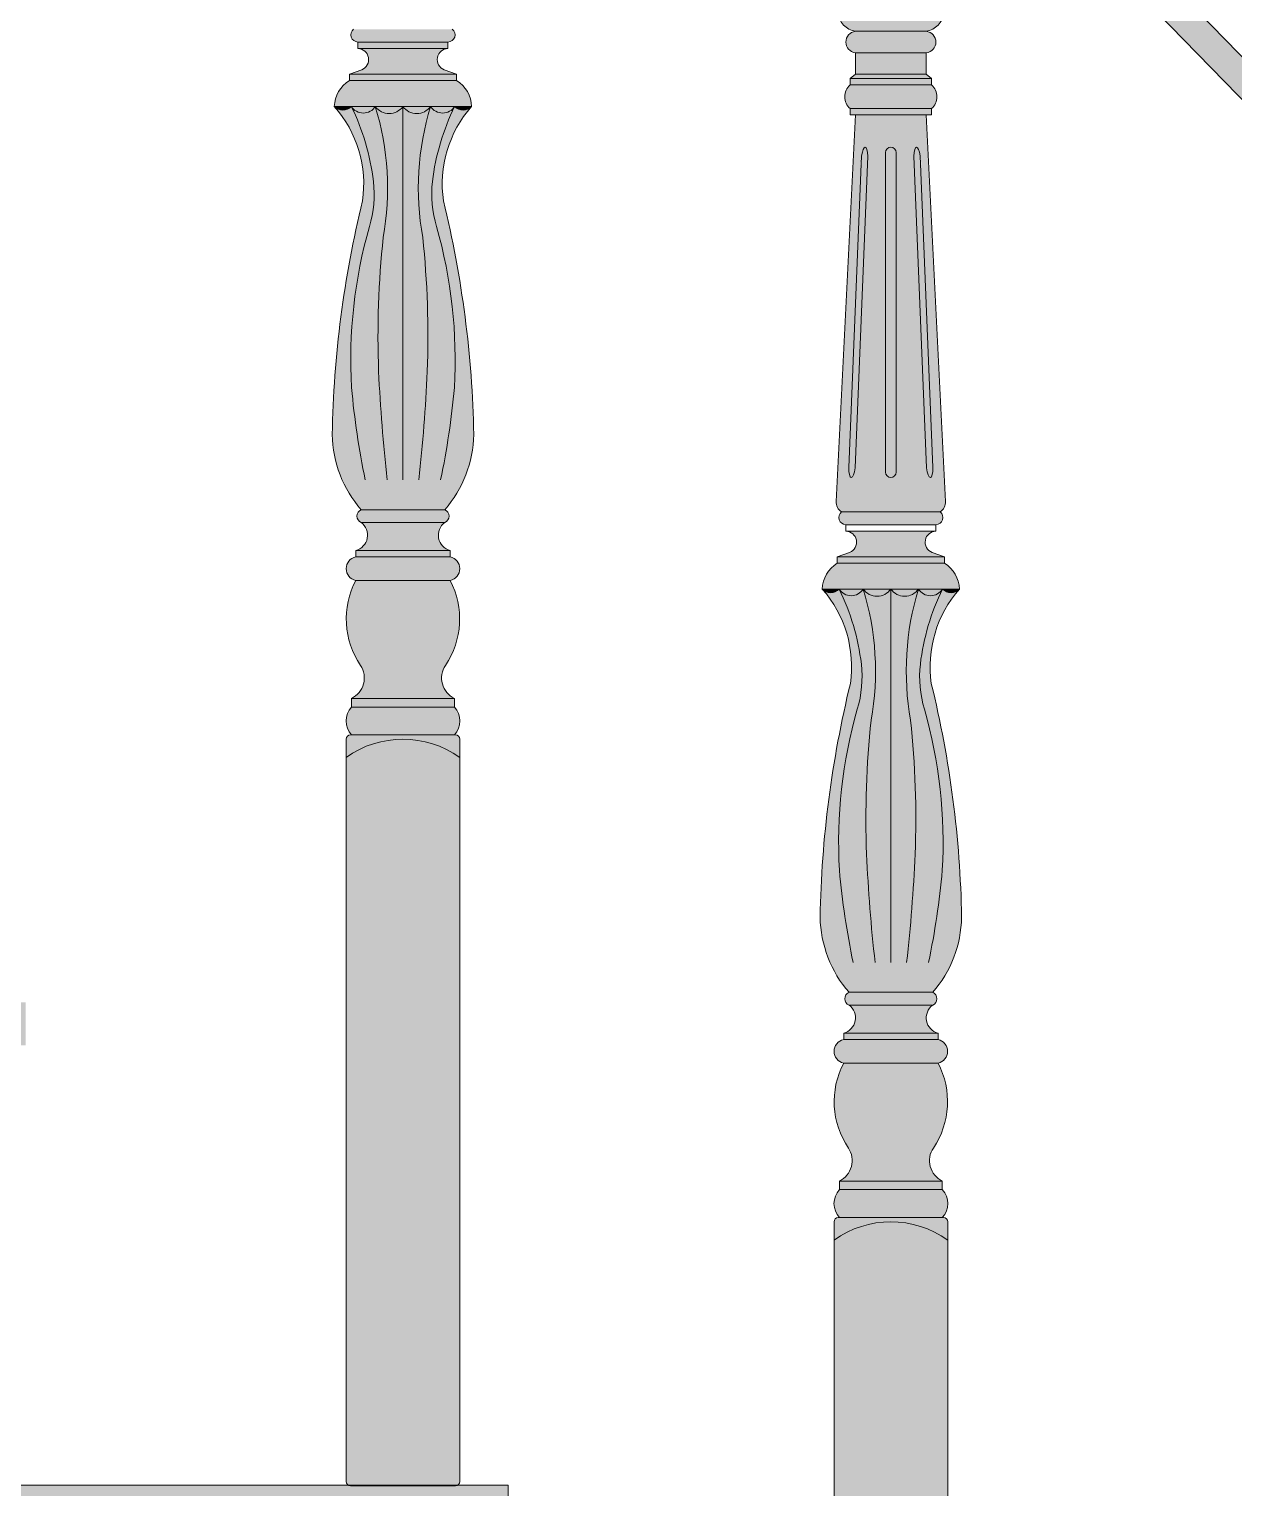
# Model space of a CAD drawing. Header units: millimetres. Extents: x -63086 to 144078, y -129912 to 13382.
# Drawn here: x 17616 to 18178, y -128788 to -128108 of the extents above; entities that cross this region are included whole.
import ezdxf

# ---------------------------------------------------------------- set-up
doc = ezdxf.new("R2010")
doc.units = ezdxf.units.MM
doc.layers.add('展開建具用', color=250, linetype='Continuous', lineweight=9)

msp = doc.modelspace()

# ---------------------------------------------------------------- hatches: boundary and pattern name
at = {"layer": '展開建具用', "ltscale": 10, "true_color": 0xeeb97c, "transparency": 33554687}
h = msp.add_hatch(color=31, dxfattribs=at)
h.dxf.hatch_style = 1
h.paths.add_polyline_path([(17637.3561, -127562.0211), (17617.8818, -127562.0211), (18660.3327, -128632.6084), (18660.3327, -128612.6084)])
at = {"layer": '展開建具用', "ltscale": 10, "true_color": 0xe9a353, "transparency": 33554687}
h = msp.add_hatch(color=33, dxfattribs=at)
h.dxf.hatch_style = 1
h.paths.add_polyline_path([(18037.5083, -128090.2117, -0.75775203), (18041.5835, -128075.3123), (17994.5835, -128075.3123, -0.75775203), (17998.6587, -128090.2117, 0.7197656), (18001.5835, -128109.3123), (18034.5835, -128109.3123, 0.7197656)])
h = msp.add_hatch(color=33, dxfattribs=at)
h.dxf.hatch_style = 1
h.paths.add_polyline_path([(17813.5835, -128108.3123), (17767.5835, -128108.3123, 0.70707734), (17769.5835, -128114.3123), (17811.5835, -128114.3123, 0.70707734)])
h = msp.add_hatch(color=33, dxfattribs=at)
h.dxf.hatch_style = 1
h.paths.add_polyline_path([(18034.5835, -128109.3123), (18001.5835, -128109.3123, 0.89946027), (18001.5835, -128119.3123), (18034.5835, -128119.3123, 0.89946027)])
h = msp.add_hatch(color=33, dxfattribs=at)
h.dxf.hatch_style = 1
h.paths.add_polyline_path([(17839.6978, -128787.0211), (17834.6978, -128787.0211), (17816.1227, -128787.0211, -0.1374581), (17815.0835, -128787.3123), (17766.0835, -128787.3123, -0.1374581), (17765.0443, -128787.0211), (17609.6978, -128787.0211), (17609.6978, -128807.0211), (17839.6978, -128807.0211)])
h.paths.add_polyline_path([(18064.6978, -129012.0211), (18059.6978, -129012.0211), (18043.6227, -129012.0211, -0.1374581), (18042.5835, -129012.3123), (17993.5835, -129012.3123, -0.1374581), (17992.5443, -129012.0211), (17834.6978, -129012.0211), (17834.6978, -129032.0211), (18064.6978, -129032.0211)])
h.paths.add_polyline_path([(17614.6978, -128562.0211), (17609.6978, -128562.0211), (17593.6227, -128562.0211, -0.1374581), (17592.5835, -128562.3123), (17543.5835, -128562.3123, -0.1374581), (17542.5443, -128562.0211), (17384.6978, -128562.0211), (17384.6978, -128582.0211), (17614.6978, -128582.0211)])
h.paths.add_polyline_path([(17164.6978, -128112.0211), (17159.6978, -128112.0211), (17143.6227, -128112.0211, -0.1374581), (17142.5835, -128112.3123), (17093.5835, -128112.3123, -0.1374581), (17092.5443, -128112.0211), (16984.6978, -128112.0211), (16984.6978, -128132.0211), (17164.6978, -128132.0211)])
at = {"layer": '展開建具用', "ltscale": 10, "true_color": 0x9c5e31, "transparency": 33554687}
h = msp.add_hatch(dxfattribs=at)
h.set_pattern_fill('AR-RROOF', color=25, scale=0.46)
h.set_pattern_definition([(0, (-4116.443, -46691.17), (25.7048, 11.684), [175.26, -23.368, 58.42, -11.684]), (0, (-4100.903, -46685.328), (-11.684, 15.53972), [35.052, -3.85572, 70.104, -8.763]), (0, (-4110.601, -46681.2386), (60.7568, 7.82828), [93.472, -16.3576, 46.736, -11.684])])
h.paths.add_polyline_path([(17164.6978, -128112.0211), (17159.6978, -128112.0211), (17143.6227, -128112.0211, -0.1374581), (17142.5835, -128112.3123), (17093.5835, -128112.3123, -0.1374581), (17092.5443, -128112.0211), (16984.6978, -128112.0211), (16984.6978, -128132.0211), (17164.6978, -128132.0211)])
h.paths.add_polyline_path([(17389.6978, -128337.0211), (17384.6978, -128337.0211), (17368.6227, -128337.0211, -0.1374581), (17367.5835, -128337.3123), (17318.5835, -128337.3123, -0.1374581), (17317.5443, -128337.0211), (17159.6978, -128337.0211), (17159.6978, -128357.0211), (17389.6978, -128357.0211)])
h.paths.add_polyline_path([(17614.6978, -128562.0211), (17609.6978, -128562.0211), (17593.6227, -128562.0211, -0.1374581), (17592.5835, -128562.3123), (17543.5835, -128562.3123, -0.1374581), (17542.5443, -128562.0211), (17384.6978, -128562.0211), (17384.6978, -128582.0211), (17614.6978, -128582.0211)])
h.paths.add_polyline_path([(17839.6978, -128787.0211), (17834.6978, -128787.0211), (17816.1227, -128787.0211, -0.1374581), (17815.0835, -128787.3123), (17766.0835, -128787.3123, -0.1374581), (17765.0443, -128787.0211), (17609.6978, -128787.0211), (17609.6978, -128807.0211), (17839.6978, -128807.0211)])
h.paths.add_polyline_path([(18064.6978, -129012.0211), (18059.6978, -129012.0211), (18043.6227, -129012.0211, -0.1374581), (18042.5835, -129012.3123), (17993.5835, -129012.3123, -0.1374581), (17992.5443, -129012.0211), (17834.6978, -129012.0211), (17834.6978, -129032.0211), (18064.6978, -129032.0211)])
h.paths.add_polyline_path([(18289.6978, -129237.0211), (18284.6978, -129237.0211), (18268.6227, -129237.0211, -0.1374581), (18267.5835, -129237.3123), (18218.5835, -129237.3123, -0.1374581), (18217.5443, -129237.0211), (18059.6978, -129237.0211), (18059.6978, -129257.0211), (18289.6978, -129257.0211)])
h.paths.add_polyline_path([(18514.6978, -129462.0211), (18509.6978, -129462.0211), (18493.6227, -129462.0211, -0.1374581), (18492.5835, -129462.3123), (18443.5835, -129462.3123, -0.1374581), (18442.5443, -129462.0211), (18284.6978, -129462.0211), (18284.6978, -129482.0211), (18514.6978, -129482.0211)])
h.paths.add_polyline_path([(18739.6978, -129687.0211), (18734.6978, -129687.0211), (18509.6978, -129687.0211), (18509.6978, -129707.0211), (18739.6978, -129707.0211)])
at = {"layer": '展開建具用', "ltscale": 10, "true_color": 0xe9a353, "transparency": 33554687}
h = msp.add_hatch(color=33, dxfattribs=at)
h.dxf.hatch_style = 1
h.paths.add_polyline_path([(17811.5835, -128117.3123), (17769.5835, -128117.3123, -0.81358698), (17771.3614, -128127.2143), (17765.5835, -128129.3123), (17815.5835, -128129.3123), (17809.8056, -128127.2143, -0.81358698)])
h = msp.add_hatch(color=33, dxfattribs=at)
h.dxf.hatch_style = 1
h.paths.add_polyline_path([(17811.5835, -128114.3123), (17769.5835, -128114.3123), (17769.5835, -128117.3123), (17811.5835, -128117.3123)])
h = msp.add_hatch(color=33, dxfattribs=at)
h.dxf.hatch_style = 1
h.paths.add_polyline_path([(18034.5835, -128119.3123), (18001.5835, -128119.3123), (18001.5835, -128129.3123), (18034.5835, -128129.3123)])
h = msp.add_hatch(color=33, dxfattribs=at)
h.dxf.hatch_style = 1
h.paths.add_polyline_path([(17815.5835, -128132.3123), (17765.5835, -128132.3123, 0.25313898), (17758.5835, -128144.3123), (17822.5835, -128144.3123, 0.25313898)])
h = msp.add_hatch(color=33, dxfattribs=at)
h.dxf.hatch_style = 1
h.paths.add_polyline_path([(17815.5835, -128129.3123), (17765.5835, -128129.3123), (17765.5835, -128132.3123), (17815.5835, -128132.3123)])
h = msp.add_hatch(color=33, dxfattribs=at)
h.dxf.hatch_style = 1
h.paths.add_polyline_path([(18034.5835, -128129.3123), (18001.5835, -128129.3123), (17999.0835, -128131.3123), (18037.0835, -128131.3123)])
h = msp.add_hatch(color=33, dxfattribs=at)
h.dxf.hatch_style = 1
h.paths.add_polyline_path([(18037.0835, -128131.3123), (17999.0835, -128131.3123), (17999.0835, -128134.3123), (18037.0835, -128134.3123)])
h = msp.add_hatch(color=33, dxfattribs=at)
h.dxf.hatch_style = 1
h.paths.add_polyline_path([(18037.0835, -128134.3123), (17999.0835, -128134.3123, 0.45311396), (17999.0835, -128145.3123), (18037.0835, -128145.3123, 0.45311396)])
h = msp.add_hatch(color=33, dxfattribs=at)
h.dxf.hatch_style = 1
h.paths.add_polyline_path([(17803.4674, -128144.3123, -0.5220943), (17790.5835, -128144.3123, -0.5220943), (17777.6996, -128144.3123, -0.55494758), (17766.4747, -128144.3123, -0.44785712), (17758.5835, -128144.3123, -0.21995071), (17771.7167, -128188.3788, 0.0555964), (17757.5835, -128297.3123, 0.17654336), (17771.0835, -128332.3123), (17810.0835, -128332.3123, 0.17654336), (17823.5835, -128297.3123, 0.0555964), (17809.4503, -128188.3788, -0.21995071), (17822.5835, -128144.3123, -0.44785712), (17814.6923, -128144.3123, -0.55494758)])
h = msp.add_hatch(color=33, dxfattribs=at)
h.dxf.hatch_style = 1
h.paths.add_polyline_path([(17766.4747, -128144.3123), (17758.5835, -128144.3123, 0.44785712)], flags=17)
h = msp.add_hatch(color=33, dxfattribs=at)
h.dxf.hatch_style = 1
h.paths.add_polyline_path([(17777.6996, -128144.3123), (17766.4747, -128144.3123, 0.55494758)], flags=17)
h = msp.add_hatch(color=33, dxfattribs=at)
h.dxf.hatch_style = 1
h.paths.add_polyline_path([(17790.5835, -128144.3123), (17777.6996, -128144.3123, 0.5220943)], flags=17)
h = msp.add_hatch(color=33, dxfattribs=at)
h.dxf.hatch_style = 1
h.paths.add_polyline_path([(17803.4674, -128144.3123), (17790.5835, -128144.3123, 0.5220943)], flags=17)
h = msp.add_hatch(color=33, dxfattribs=at)
h.dxf.hatch_style = 1
h.paths.add_polyline_path([(17814.6923, -128144.3123), (17803.4674, -128144.3123, 0.55494758)], flags=17)
h = msp.add_hatch(color=33, dxfattribs=at)
h.dxf.hatch_style = 1
h.paths.add_polyline_path([(17822.5835, -128144.3123), (17814.6923, -128144.3123, 0.44785712)], flags=17)
h = msp.add_hatch(color=33, dxfattribs=at)
h.dxf.hatch_style = 1
h.paths.add_polyline_path([(18037.0835, -128145.3123), (17999.0835, -128145.3123), (17999.0835, -128148.3123), (18037.0835, -128148.3123)])
h = msp.add_hatch(color=33, dxfattribs=at)
h.dxf.hatch_style = 1
h.paths.add_polyline_path([(18034.5835, -128148.3123), (18001.5835, -128148.3123), (17992.6122, -128328.4706, 0.28847947), (17995.0835, -128333.3123), (18041.0835, -128333.3123, 0.28847947), (18043.5548, -128328.4706)])
h.paths.add_polyline_path([(18015.5835, -128314.8123), (18015.5835, -128165.8123, -1), (18020.5835, -128165.8123), (18020.5835, -128314.8123, -1)], flags=16)
edge = h.paths.add_edge_path(flags=16)
edge.add_ellipse((18036.0939, -128311.1193), major_axis=(-0.4614, 6.1685), ratio=0.25156509, start_angle=105.095602, end_angle=254.0677203, ccw=False)
edge.add_line((18034.7158, -128312.8379), (18028.8061, -128167.4626))
edge.add_ellipse((18030.7192, -128172.9898), major_axis=(-0.7234, 9.623), ratio=0.19097604, start_angle=-54.7686066, end_angle=54.1253524, ccw=False)
edge.add_line((18031.803, -128167.3257), (18037.7127, -128312.701))
edge = h.paths.add_edge_path(flags=16)
edge.add_ellipse((18000.0731, -128311.1193), major_axis=(0.4614, 6.1685), ratio=0.25156509, start_angle=105.9322797, end_angle=254.904398, ccw=False)
edge.add_line((17998.4543, -128312.701), (18004.364, -128167.3257))
edge.add_ellipse((18005.4478, -128172.9898), major_axis=(0.7234, 9.623), ratio=0.19097604, start_angle=305.8746476, end_angle=414.7686066, ccw=False)
edge.add_line((18007.3609, -128167.4626), (18001.4512, -128312.8379))
h = msp.add_hatch(color=33, dxfattribs=at)
h.dxf.hatch_style = 1
edge = h.paths.add_edge_path()
edge.add_ellipse((18005.4478, -128172.9898), major_axis=(0.7234, 9.623), ratio=0.19097604, start_angle=305.8746476, end_angle=414.7686066)
edge.add_line((18004.364, -128167.3257), (17998.4543, -128312.701))
edge.add_ellipse((18000.0731, -128311.1193), major_axis=(0.4614, 6.1685), ratio=0.25156509, start_angle=105.9322797, end_angle=254.904398)
edge.add_line((18001.4512, -128312.8379), (18007.3609, -128167.4626))
h = msp.add_hatch(color=33, dxfattribs=at)
h.dxf.hatch_style = 1
h.paths.add_polyline_path([(18020.5835, -128165.8123, 1), (18015.5835, -128165.8123), (18015.5835, -128314.8123, 1), (18020.5835, -128314.8123)])
h = msp.add_hatch(color=33, dxfattribs=at)
h.dxf.hatch_style = 1
edge = h.paths.add_edge_path()
edge.add_ellipse((18030.7192, -128172.9898), major_axis=(-0.7234, 9.623), ratio=0.19097604, start_angle=-54.7686066, end_angle=54.1253524)
edge.add_line((18028.8061, -128167.4626), (18034.7158, -128312.8379))
edge.add_ellipse((18036.0939, -128311.1193), major_axis=(-0.4614, 6.1685), ratio=0.25156509, start_angle=105.095602, end_angle=254.0677203)
edge.add_line((18037.7127, -128312.701), (18031.803, -128167.3257))
h = msp.add_hatch(color=33, dxfattribs=at)
h.dxf.hatch_style = 1
h.paths.add_polyline_path([(17810.0835, -128332.3123), (17771.0835, -128332.3123, 0.66614359), (17771.0835, -128338.3123), (17810.0835, -128338.3123, 0.66614359)])
h = msp.add_hatch(color=33, dxfattribs=at)
h.dxf.hatch_style = 1
h.paths.add_polyline_path([(18041.0835, -128333.3123), (17995.0835, -128333.3123, 0.72075922), (17997.2051, -128339.3123), (18039.0835, -128339.3123, 0.70707734)])
h = msp.add_hatch(color=33, dxfattribs=at)
h.dxf.hatch_style = 1
h.paths.add_polyline_path([(17810.0835, -128338.3123), (17771.0835, -128338.3123, -0.63293171), (17768.5835, -128351.3123), (17812.5835, -128351.3123, -0.63293171)])
h = msp.add_hatch(color=33, dxfattribs=at)
h.dxf.hatch_style = 1
h.paths.add_polyline_path([(18039.0835, -128342.3123), (17997.0835, -128342.3123, -0.81358698), (17998.8614, -128352.2143), (17993.0835, -128354.3123), (18043.0835, -128354.3123), (18037.6359, -128352.3343, -0.84242032)])
h = msp.add_hatch(color=33, dxfattribs=at)
h.dxf.hatch_style = 1
h.paths.add_polyline_path([(17812.5835, -128354.3123), (17768.5835, -128354.3123, 0.81606399), (17768.5835, -128365.3123), (17812.5835, -128365.3123, 0.81606399)])
h = msp.add_hatch(color=33, dxfattribs=at)
h.dxf.hatch_style = 1
h.paths.add_polyline_path([(17812.5835, -128351.3123), (17768.5835, -128351.3123), (17768.5835, -128354.3123), (17812.5835, -128354.3123)])
h = msp.add_hatch(color=33, dxfattribs=at)
h.dxf.hatch_style = 1
h.paths.add_polyline_path([(18043.0835, -128354.3123), (17993.0835, -128354.3123), (17993.0835, -128357.3123), (18043.0835, -128357.3123)])
h = msp.add_hatch(color=33, dxfattribs=at)
h.dxf.hatch_style = 1
h.paths.add_polyline_path([(18043.0835, -128357.3123), (17993.0835, -128357.3123, 0.25313898), (17986.0835, -128369.3123), (17993.9747, -128369.3123), (18005.1996, -128369.3123), (18018.0835, -128369.3123), (18030.9674, -128369.3123), (18042.1923, -128369.3123), (18050.0835, -128369.3123, 0.25313898)])
h = msp.add_hatch(color=33, dxfattribs=at)
h.dxf.hatch_style = 1
h.paths.add_polyline_path([(17812.5835, -128365.3123), (17768.5835, -128365.3123, 0.27648573), (17770.7411, -128404.851, -0.45877347), (17766.5835, -128420.3123), (17814.5835, -128420.3123, -0.45877347), (17810.4259, -128404.851, 0.27648573)])
h = msp.add_hatch(color=33, dxfattribs=at)
h.dxf.hatch_style = 1
h.paths.add_polyline_path([(18042.1923, -128369.3123, -0.55494758), (18030.9674, -128369.3123, -0.5220943), (18018.0835, -128369.3123, -0.5220943), (18005.1996, -128369.3123, -0.55494758), (17993.9747, -128369.3123, -0.44785712), (17986.0835, -128369.3123, -0.21995071), (17999.2167, -128413.3788, 0.0555964), (17985.0835, -128522.3123, 0.17654336), (17998.5835, -128557.3123), (18037.5835, -128557.3123, 0.17654336), (18051.0835, -128522.3123, 0.0555964), (18036.9503, -128413.3788, -0.21995071), (18050.0835, -128369.3123, -0.44785712)])
h = msp.add_hatch(color=33, dxfattribs=at)
h.dxf.hatch_style = 1
h.paths.add_polyline_path([(17993.9747, -128369.3123), (17986.0835, -128369.3123, 0.44785712)], flags=17)
h = msp.add_hatch(color=33, dxfattribs=at)
h.dxf.hatch_style = 1
h.paths.add_polyline_path([(18005.1996, -128369.3123), (17993.9747, -128369.3123, 0.55494758)], flags=17)
h = msp.add_hatch(color=33, dxfattribs=at)
h.dxf.hatch_style = 1
h.paths.add_polyline_path([(18018.0835, -128369.3123), (18005.1996, -128369.3123, 0.5220943)], flags=17)
h = msp.add_hatch(color=33, dxfattribs=at)
h.dxf.hatch_style = 1
h.paths.add_polyline_path([(18030.9674, -128369.3123), (18018.0835, -128369.3123, 0.5220943)], flags=17)
h = msp.add_hatch(color=33, dxfattribs=at)
h.dxf.hatch_style = 1
h.paths.add_polyline_path([(18042.1923, -128369.3123), (18030.9674, -128369.3123, 0.55494758)], flags=17)
h = msp.add_hatch(color=33, dxfattribs=at)
h.dxf.hatch_style = 1
h.paths.add_polyline_path([(18050.0835, -128369.3123), (18042.1923, -128369.3123, 0.44785712)], flags=17)
h = msp.add_hatch(color=33, dxfattribs=at)
h.dxf.hatch_style = 1
h.paths.add_polyline_path([(17814.5835, -128424.3123), (17766.5835, -128424.3123, 0.38641872), (17766.5835, -128437.3123), (17814.5835, -128437.3123, 0.38641872)])
h = msp.add_hatch(color=33, dxfattribs=at)
h.dxf.hatch_style = 1
h.paths.add_polyline_path([(17814.5835, -128420.3123), (17766.5835, -128420.3123), (17766.5835, -128424.3123), (17814.5835, -128424.3123)])
h = msp.add_hatch(color=33, dxfattribs=at)
h.dxf.hatch_style = 1
h.paths.add_polyline_path([(17817.0835, -128447.8262), (17817.0835, -128439.3123, 0.41421356), (17815.0835, -128437.3123), (17766.0835, -128437.3123, 0.41421356), (17764.0835, -128439.3123), (17764.0835, -128447.8262, -0.3212801)])
h = msp.add_hatch(color=33, dxfattribs=at)
h.dxf.hatch_style = 1
h.paths.add_polyline_path([(17817.0835, -128447.8262, 0.3212801), (17764.0835, -128447.8262), (17764.0835, -128785.3123, 0.26184669), (17765.0443, -128787.0211), (17816.1227, -128787.0211, 0.26184669), (17817.0835, -128785.3123)])
h = msp.add_hatch(color=33, dxfattribs=at)
h.dxf.hatch_style = 1
h.paths.add_polyline_path([(18037.5835, -128557.3123), (17998.5835, -128557.3123, 0.66614359), (17998.5835, -128563.3123), (18037.5835, -128563.3123, 0.66614359)])
h = msp.add_hatch(color=33, dxfattribs=at)
h.dxf.hatch_style = 1
h.paths.add_polyline_path([(18037.5835, -128563.3123), (17998.5835, -128563.3123, -0.63293171), (17996.0835, -128576.3123), (18040.0835, -128576.3123, -0.63293171)])
h = msp.add_hatch(color=33, dxfattribs=at)
h.dxf.hatch_style = 1
h.paths.add_polyline_path([(18040.0835, -128579.3123), (17996.0835, -128579.3123, 0.81606399), (17996.0835, -128590.3123), (18040.0835, -128590.3123, 0.81606399)])
h = msp.add_hatch(color=33, dxfattribs=at)
h.dxf.hatch_style = 1
h.paths.add_polyline_path([(18040.0835, -128576.3123), (17996.0835, -128576.3123), (17996.0835, -128579.3123), (18040.0835, -128579.3123)])
h = msp.add_hatch(color=33, dxfattribs=at)
h.dxf.hatch_style = 1
h.paths.add_polyline_path([(18037.8929, -128629.8998, 0.27689654), (18040.0835, -128590.3123), (17996.0835, -128590.3123, 0.27689654), (17998.2741, -128629.8998, -0.45708882), (17994.0835, -128645.3123), (18042.0835, -128645.3123, -0.45708882)])
h = msp.add_hatch(color=33, dxfattribs=at)
h.dxf.hatch_style = 1
h.paths.add_polyline_path([(18042.0835, -128645.3123), (17994.0835, -128645.3123), (17994.0835, -128649.3123), (18042.0835, -128649.3123)])
h = msp.add_hatch(color=33, dxfattribs=at)
h.dxf.hatch_style = 1
h.paths.add_polyline_path([(18042.0835, -128649.3123), (17994.0835, -128649.3123, 0.38641872), (17994.0835, -128662.3123), (18042.0835, -128662.3123, 0.38641872)])
h = msp.add_hatch(color=33, dxfattribs=at)
h.dxf.hatch_style = 1
h.paths.add_polyline_path([(18042.5835, -128662.3123), (18042.0835, -128662.3123), (17994.0835, -128662.3123), (17993.5835, -128662.3123, 0.41421356), (17991.5835, -128664.3123), (17991.5835, -128672.8262, -0.3212801), (18044.5835, -128672.8262), (18044.5835, -128664.3123, 0.41421356)])
h = msp.add_hatch(color=33, dxfattribs=at)
h.dxf.hatch_style = 1
h.paths.add_polyline_path([(18044.5835, -128672.8262, 0.3212801), (17991.5835, -128672.8262), (17991.5835, -129010.3123, 0.26184669), (17992.5443, -129012.0211), (18043.6227, -129012.0211, 0.26184669), (18044.5835, -129010.3123)])

# ---------------------------------------------------------------- linework, layer by layer
at = {"layer": '展開建具用', "ltscale": 10}
for p, q in [((18660.3327, -128632.6084), (17617.8818, -127562.0211)), ((18660.3327, -128612.6084), (17637.3561, -127562.0211)), ((18034.5835, -128109.3123), (18001.5835, -128109.3123)), ((17811.5835, -128114.3123), (17769.5835, -128114.3123)), ((17769.5835, -128114.3123), (17769.5835, -128117.3123)), ((17811.5835, -128117.3123), (17769.5835, -128117.3123)), ((17811.5835, -128114.3123), (17811.5835, -128117.3123)), ((18034.5835, -128119.3123), (18001.5835, -128119.3123)), ((18001.5835, -128129.3123), (18001.5835, -128119.3123)), ((18034.5835, -128129.3123), (18034.5835, -128119.3123)), ((17765.5835, -128129.3123), (17771.3614, -128127.2143)), ((17765.5835, -128129.3123), (17815.5835, -128129.3123)), ((17765.5835, -128129.3123), (17765.5835, -128132.3123)), ((17765.5835, -128132.3123), (17815.5835, -128132.3123)), ((17815.5835, -128129.3123), (17809.8056, -128127.2143)), ((17815.5835, -128129.3123), (17815.5835, -128132.3123)), ((17999.0835, -128131.3123), (18001.5835, -128129.3123)), ((18037.0835, -128131.3123), (17999.0835, -128131.3123)), ((17999.0835, -128134.3123), (17999.0835, -128131.3123)), ((18034.5835, -128129.3123), (18001.5835, -128129.3123)), ((18037.0835, -128131.3123), (18034.5835, -128129.3123)), ((18037.0835, -128134.3123), (18037.0835, -128131.3123)), ((17999.0835, -128134.3123), (18037.0835, -128134.3123)), ((17822.5835, -128144.3123), (17758.5835, -128144.3123)), ((17790.5835, -128144.3123), (17790.5835, -128318.4027)), ((17790.5835, -128144.3123), (17790.5835, -128318.4027)), ((17999.0835, -128145.3123), (18037.0835, -128145.3123)), ((17999.0835, -128148.3123), (17999.0835, -128145.3123)), ((18037.0835, -128148.3123), (18037.0835, -128145.3123)), ((18001.5835, -128148.3123), (17992.6122, -128328.4706)), ((17999.0835, -128148.3123), (18037.0835, -128148.3123)), ((18034.5835, -128148.3123), (18043.5548, -128328.4706)), ((18015.5835, -128165.8123), (18015.5835, -128314.8123)), ((18020.5835, -128165.8123), (18020.5835, -128314.8123)), ((18004.364, -128167.3257), (17998.4543, -128312.701)), ((18007.3609, -128167.4626), (18001.4512, -128312.8379)), ((18028.8061, -128167.4626), (18034.7158, -128312.8379)), ((18031.803, -128167.3257), (18037.7127, -128312.701)), ((17771.0835, -128332.3123), (17810.0835, -128332.3123)), ((18041.0835, -128333.3123), (17995.0835, -128333.3123)), ((17771.0835, -128338.3123), (17810.0835, -128338.3123)), ((18039.0835, -128339.3123), (17997.0835, -128339.3123)), ((17997.0835, -128339.3123), (17997.0835, -128342.3123)), ((18039.0835, -128342.3123), (17997.0835, -128342.3123)), ((18039.0835, -128339.3123), (18039.0835, -128342.3123)), ((17768.5835, -128351.3123), (17812.5835, -128351.3123)), ((17768.5835, -128354.3123), (17768.5835, -128351.3123)), ((17768.5835, -128354.3123), (17812.5835, -128354.3123)), ((17812.5835, -128354.3123), (17812.5835, -128351.3123)), ((17993.0835, -128354.3123), (17998.8614, -128352.2143)), ((17993.0835, -128354.3123), (18043.0835, -128354.3123)), ((17993.0835, -128354.3123), (17993.0835, -128357.3123)), ((18043.0835, -128354.3123), (18037.3056, -128352.2143)), ((18043.0835, -128354.3123), (18043.0835, -128357.3123)), ((17993.0835, -128357.3123), (18043.0835, -128357.3123)), ((17812.5835, -128365.3123), (17768.5835, -128365.3123)), ((18050.0835, -128369.3123), (17986.0835, -128369.3123)), ((18018.0835, -128369.3123), (18018.0835, -128543.4027)), ((18018.0835, -128369.3123), (18018.0835, -128543.4027)), ((17814.5835, -128420.3123), (17766.5835, -128420.3123)), ((17766.5835, -128420.3123), (17766.5835, -128424.3123)), ((17814.5835, -128424.3123), (17766.5835, -128424.3123)), ((17814.5835, -128420.3123), (17814.5835, -128424.3123)), ((17815.0835, -128437.3123), (17766.0835, -128437.3123)), ((17764.0835, -128785.3123), (17764.0835, -128439.3123)), ((17817.0835, -128785.3123), (17817.0835, -128439.3123)), ((17998.5835, -128557.3123), (18037.5835, -128557.3123)), ((17998.5835, -128563.3123), (18037.5835, -128563.3123)), ((17996.0835, -128576.3123), (18040.0835, -128576.3123)), ((17996.0835, -128579.3123), (17996.0835, -128576.3123)), ((17996.0835, -128579.3123), (18040.0835, -128579.3123)), ((18040.0835, -128579.3123), (18040.0835, -128576.3123)), ((18040.0835, -128590.3123), (17996.0835, -128590.3123)), ((18042.0835, -128645.3123), (17994.0835, -128645.3123)), ((17994.0835, -128645.3123), (17994.0835, -128649.3123)), ((18042.0835, -128645.3123), (18042.0835, -128649.3123)), ((18042.0835, -128649.3123), (17994.0835, -128649.3123)), ((18042.5835, -128662.3123), (17993.5835, -128662.3123)), ((17991.5835, -129010.3123), (17991.5835, -128664.3123)), ((18044.5835, -129010.3123), (18044.5835, -128664.3123)), ((17834.6978, -128787.0211), (17609.6978, -128787.0211)), ((17815.0835, -128787.3123), (17766.0835, -128787.3123)), ((17834.6978, -128787.0211), (17839.6978, -128787.0211)), ((17839.6978, -128787.0211), (17839.6978, -128807.0211))]:
    msp.add_line(p, q, dxfattribs=at)
for centre, radius, start, end in [((18003.3184, -128099.2724), 10.1887, 117.2158401, 260.196005), ((18032.8486, -128099.2724), 10.1887, 279.803995, 62.7841599), ((17769.6443, -128110.9587), 3.3541, 127.9084187, 268.9614789), ((17811.5227, -128110.9587), 3.3541, 271.0385211, 52.0915813), ((18002.1143, -128114.3123), 5.0281, 96.0597547, 263.9402453), ((18034.0527, -128114.3123), 5.0281, 276.0597547, 83.9402453), ((17769.4438, -128122.448), 5.1376, 291.9163133, 88.4417258), ((17811.7232, -128122.448), 5.1376, 91.5582742, 248.0836867), ((17773.1753, -128144.7825), 14.5994, 121.3327855, 178.1543402), ((17807.9917, -128144.7825), 14.5994, 1.8456598, 58.6672145), ((18003.9065, -128139.8123), 7.3152, 131.2481119, 228.7518881), ((18032.2604, -128139.8123), 7.3152, 311.2481119, 48.7518881), ((17717.4864, -128180.5508), 54.7923, 351.786274, 41.4051725), ((17762.5291, -128140.7908), 5.2885, 221.7488777, 318.2511223), ((17772.0871, -128140.8128), 6.614, 211.9440433, 328.0559567), ((17668.797, -128192.2552), 108.8092, 6.8327164, 26.1430866), ((17784.1415, -128139.8246), 7.851, 214.86239, 325.13761), ((17653.432, -128182.44), 129.9852, 349.8098063, 17.057048), ((17797.0255, -128139.8246), 7.851, 214.86239, 325.13761), ((17927.735, -128182.44), 129.9852, 162.942952, 190.1901937), ((17809.0799, -128140.8128), 6.614, 211.9440433, 328.0559567), ((17912.37, -128192.2552), 108.8092, 153.8569134, 173.1672836), ((17863.6805, -128180.5508), 54.7923, 138.5948275, 188.213726), ((17818.6379, -128140.7908), 5.2885, 221.7488777, 318.2511223), ((18018.0835, -128165.8123), 2.5, 0, 180), ((17723.9132, -128185.1617), 53.2427, 343.4362069, 6.3098106), ((17857.2537, -128185.1617), 53.2427, 173.6901894, 196.5637931), ((18252.9767, -128306.2018), 495.473, 166.2433228, 178.9719755), ((17328.1903, -128306.2018), 495.473, 1.0280245, 13.7566772), ((17992.0868, -128262.44), 225.8457, 164.0400446, 183.296105), ((17589.0802, -128262.44), 225.8457, 356.703895, 15.9599554), ((18214.8585, -128251.3838), 435.9199, 173.9496152, 182.1693566), ((17366.3085, -128251.3838), 435.9199, 357.8306434, 6.0503848), ((18536.5976, -128233.5827), 758.123, 182.5932995, 186.4237975), ((17044.5694, -128233.5827), 758.123, 353.5762025, 357.4067005), ((18135.9528, -128242.5088), 370.802, 185.0929023, 191.8104753), ((17445.2141, -128242.5088), 370.802, 348.1895247, 354.9070977), ((17812.3516, -128296.291), 54.7777, 181.0682929, 221.1163861), ((17768.8154, -128296.291), 54.7777, 318.8836139, 358.9317071), ((18018.0835, -128314.8123), 2.5, 180, 0), ((17997.6945, -128328.928), 5.1028, 174.857394, 239.2244543), ((18038.4725, -128328.928), 5.1028, 300.7755457, 5.142606), ((17772.336, -128335.3123), 3.251, 112.6613718, 247.3386282), ((17808.8309, -128335.3123), 3.251, 292.6613718, 67.3386282), ((17997.1443, -128335.9587), 3.3541, 127.9084187, 268.9614789), ((18039.0227, -128335.9587), 3.3541, 271.0385211, 52.0915813), ((17766.7557, -128344.2204), 7.3236, 284.4524392, 53.7765067), ((17814.4113, -128344.2204), 7.3236, 126.2234933, 255.5475608), ((17996.9438, -128347.448), 5.1376, 291.9163133, 88.4417258), ((18039.2232, -128347.448), 5.1376, 91.5582742, 248.0836867), ((17769.7092, -128359.8123), 5.614, 101.5667084, 258.4332916), ((17811.4578, -128359.8123), 5.614, 281.5667084, 78.4332916), ((18000.6753, -128369.7825), 14.5994, 121.3327855, 178.1543402), ((18035.4917, -128369.7825), 14.5994, 1.8456598, 58.6672145), ((17802.6805, -128383.2798), 38.5414, 152.2128242, 214.1217278), ((17778.4865, -128383.2798), 38.5414, 325.8782722, 27.7871758), ((17944.9864, -128405.5508), 54.7923, 351.786274, 41.4051725), ((17990.0291, -128365.7908), 5.2885, 221.7488777, 318.2511223), ((17999.5871, -128365.8128), 6.614, 211.9440433, 328.0559567), ((17896.297, -128417.2552), 108.8092, 6.8327164, 26.1430866), ((18011.6415, -128364.8246), 7.851, 214.86239, 325.13761), ((17880.932, -128407.44), 129.9852, 349.8098063, 17.057048), ((18024.5255, -128364.8246), 7.851, 214.86239, 325.13761), ((18155.235, -128407.44), 129.9852, 162.942952, 190.1901937), ((18036.5799, -128365.8128), 6.614, 211.9440433, 328.0559567), ((18139.87, -128417.2552), 108.8092, 153.8569134, 173.1672836), ((18091.1805, -128405.5508), 54.7923, 138.5948275, 188.213726), ((18046.1379, -128365.7908), 5.2885, 221.7488777, 318.2511223), ((17951.4132, -128410.1617), 53.2427, 343.4362069, 6.3098106), ((18084.7537, -128410.1617), 53.2427, 173.6901894, 196.5637931), ((17762.0103, -128410.7929), 10.5609, 295.6599765, 33.9184182), ((17819.1567, -128410.7929), 10.5609, 146.0815818, 244.3400235), ((18480.4767, -128531.2018), 495.473, 166.2433228, 178.9719755), ((17555.6903, -128531.2018), 495.473, 1.0280245, 13.7566772), ((17773.7382, -128430.8123), 9.6664, 137.7450694, 222.2549306), ((17807.4288, -128430.8123), 9.6664, 317.7450694, 42.2549306), ((18219.5868, -128487.44), 225.8457, 164.0400446, 183.296105), ((18442.3585, -128476.3838), 435.9199, 173.9496152, 182.1693566), ((17593.8085, -128476.3838), 435.9199, 357.8306434, 6.0503848), ((17816.5802, -128487.44), 225.8457, 356.703895, 15.9599554), ((17766.0835, -128439.3123), 2, 90, 180), ((17815.0835, -128439.3123), 2, 0, 90), ((17790.5835, -128484.8105), 45.4982, 54.3776427, 125.6223573), ((18764.0976, -128458.5827), 758.123, 182.5932995, 186.4237975), ((17272.0694, -128458.5827), 758.123, 353.5762025, 357.4067005), ((18363.4528, -128467.5088), 370.802, 185.0929023, 191.8104753), ((17672.7141, -128467.5088), 370.802, 348.1895247, 354.9070977), ((18039.8516, -128521.291), 54.7777, 181.0682929, 221.1163861), ((17996.3154, -128521.291), 54.7777, 318.8836139, 358.9317071), ((17999.836, -128560.3123), 3.251, 112.6613718, 247.3386282), ((18036.3309, -128560.3123), 3.251, 292.6613718, 67.3386282), ((17994.2557, -128569.2204), 7.3236, 284.4524392, 53.7765067), ((18041.9113, -128569.2204), 7.3236, 126.2234933, 255.5475608), ((17997.2092, -128584.8123), 5.614, 101.5667084, 258.4332916), ((18038.9578, -128584.8123), 5.614, 281.5667084, 78.4332916), ((18030.1805, -128608.2798), 38.5414, 152.2128242, 214.1217278), ((18005.9865, -128608.2798), 38.5414, 325.8782722, 27.7871758), ((17989.5103, -128635.7929), 10.5609, 295.6599765, 33.9184182), ((18046.6567, -128635.7929), 10.5609, 146.0815818, 244.3400235), ((18001.2382, -128655.8123), 9.6664, 137.7450694, 222.2549306), ((18034.9288, -128655.8123), 9.6664, 317.7450694, 42.2549306), ((17993.5835, -128664.3123), 2, 90, 180), ((18042.5835, -128664.3123), 2, 0, 90), ((18018.0835, -128709.8105), 45.4982, 54.3776427, 125.6223573), ((17766.0835, -128785.3123), 2, 180, 270), ((17815.0835, -128785.3123), 2, 270, 0)]:
    msp.add_arc(centre, radius, start, end, dxfattribs=at)
at = {"layer": '展開建具用', "ltscale": 10, "extrusion": (0, 0, -1)}
for centre, major_axis, ratio, start_param, end_param in [((18005.4478, -128172.9898), (0.7234, 9.623), 0.19097604, -0.95589251, 0.94466561), ((18036.0939, -128311.1193), (-0.4614, 6.1685), 0.25156509, 1.84886706, 4.44892102)]:
    msp.add_ellipse(centre, major_axis=major_axis, ratio=ratio, start_param=start_param, end_param=end_param, dxfattribs=at)
at = {"layer": '展開建具用', "ltscale": 10}
for centre, major_axis, ratio, start_param, end_param in [((18030.7192, -128172.9898), (-0.7234, 9.623), 0.19097604, -0.95589251, 0.94466561), ((18000.0731, -128311.1193), (0.4614, 6.1685), 0.25156509, 1.84886706, 4.44892102)]:
    msp.add_ellipse(centre, major_axis=major_axis, ratio=ratio, start_param=start_param, end_param=end_param, dxfattribs=at)

doc.saveas('drawing.dxf')
